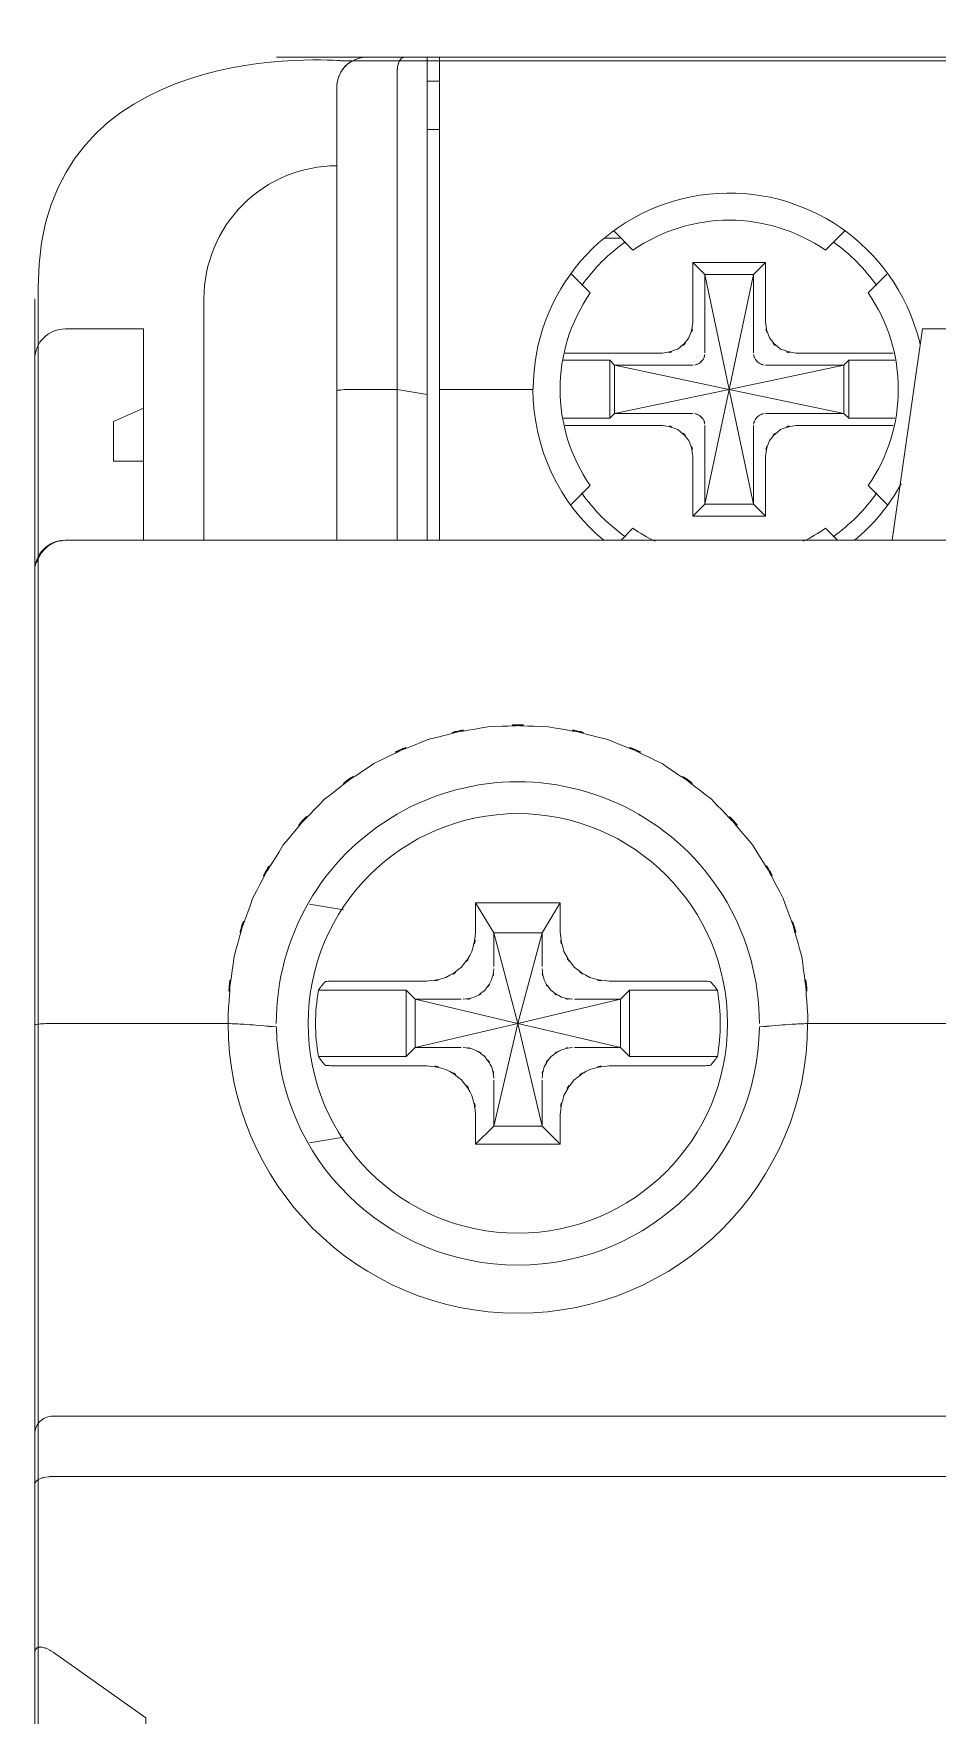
# Model space of a CAD drawing. Header units: millimetres. Extents: x 41 to 1635, y 11 to 1528.
# Drawn here: x 485.27 to 501.71, y 1168.5 to 1199.07 of the extents above; entities that cross this region are included whole.
import ezdxf

# ---------------------------------------------------------------- set-up
doc = ezdxf.new("R2010")
doc.units = ezdxf.units.MM
doc.header["$LTSCALE"] = 8
doc.layers.get('0').update_dxf_attribs({"linetype": 'CONTINUOUS'})
doc.layers.add('PDF_Geometry', color=7, linetype='CONTINUOUS')

# ---------------------------------------------------------------- blocks, each defined once
blk = doc.blocks.new('Contactor2')
at = {"layer": 'PDF_Geometry', "lineweight": 9}
for points in [[(-0.7104165833333127, 0), (-0.7317360694444233, 0), (-0.7104165833333127, 0), (-0.7015694444444307, 0)], [(-0.7885971111111303, -0.05683391666661919), (-0.7885971111111303, -0.0710415416667729)], [(-0.1563055277777607, -0.1136534027777998), (-0.7814583194444253, -0.1136534027777998)]]:
    blk.add_lwpolyline(points, close=True, dxfattribs=at)
for points in [[(-0.7175278055555623, -0.1136534027777998), (-0.7175278055555623, -0.07852766666667321), (-0.7175278055555623, -0.007111444444490189, -0.03582995796658492), (-0.7174443194444393, -0.005930583333338291, -0.3665141180626733), (-0.7104165833333127, 0, 0.4145561367772033), (-0.7175278055552212, -0.007111444444490189)], [(-0.7175278055555623, -0.02556950000007419, 0.4143182729971999), (-0.7487915833333432, -0.05683391666661919), (-0.7487915833333432, -0.1136534027777998)], [(-0.5802360138889071, -0.06761169444439474, 0.03130127015338676), (-0.5811110555554819, -0.06443109722226836, 0.8597844109109197), (-0.6713056466683724, -0.07809716377369114)], [(-0.5980555138888803, -0.04097240277781111), (-0.6025276111110998, -0.04543051388895947, 0.3121153481058799), (-0.647847069444424, -0.04543051388895947), (-0.6522916111111385, -0.04097240277781111)], [(-0.662319388888875, -0.05105591666665532), (-0.6578748472222173, -0.05548605555554786, 0.3135184023826593), (-0.6578748472222173, -0.1008054999999786), (-0.6623471527777838, -0.1052644583332949)], [(-0.588027736111087, -0.1052644583332949), (-0.5924860555555256, -0.1008054999999786, 0.3130550251050243), (-0.5924860555555256, -0.05548605555554786), (-0.5880554999999958, -0.05105591666665532)], [(-0.7629998472222042, -0.09502836111118995), (-0.7629998472222042, -0.08258395833331633), (-0.7629998472222042, -0.06394450000004781), (-0.7814583194444253, -0.06394450000004781, 0.4148495349784902), (-0.788597111111244, -0.0710415416667729)], [(-0.7885971111111303, -0.7885699861111561), (-0.7885971111111303, -0.3907225000000381), (-0.7885971111111303, -0.3752780555555546), (-0.7885971111111303, -0.3356526805555404), (-0.7885971111111303, -0.323958513888897), (-0.7885971111111303, -0.2277086111112112), (-0.7885971111111303, -0.1207784027778871), (-0.7885971111111303, -0.0710415416667729), (-0.7885971111111303, -0.1207784027778871, -0.4140847058902059), (-0.7814583194444253, -0.1136534027777998)], [(-0.6933888333333584, -0.0781529861111494), (-0.6713610694444583, -0.0781529861111494, 0.2235556548035967), (-0.6546249444443788, -0.1137229166665747)], [(-0.6506387916666654, -0.1136534027777998), (-0.647847069444424, -0.1108474861111972, 0.03848989623288127), (-0.6425971944444768, -0.1139034722223187)], [(-0.6077499444444356, -0.1139034722223187, 0.03689240043774011), (-0.6025276111110998, -0.1108474861111972), (-0.5997083472222471, -0.1136534027777998)], [(-0.6882777777777846, -0.2330280000001039), (-0.6990555694444538, -0.2330280000001039), (-0.7011943333333193, -0.2351387916667136), (-0.7218610972221882, -0.2351387916667136, -0.08408157926966431), (-0.7218610972221882, -0.2195282083333723), (-0.7011943333333193, -0.2195282083333723), (-0.7011943333333193, -0.2351387916667136)], [(-0.6615693888888927, -0.2216390000000956), (-0.6507638333333148, -0.2216390000000956), (-0.6486248472222087, -0.2195282083333723), (-0.62795829166663, -0.2195282083333723, -0.08408157926540837), (-0.6279582916666868, -0.2351387916667136), (-0.6486248472222087, -0.2351387916667136)], [(-0.7885971111111303, -0.2277086111112112), (-0.7885971111116987, -0.323958513888897, -0.4144878227867246), (-0.7843055694444274, -0.3196809583333788), (-0.1534582777777587, -0.3196809583331515, -0.4152934030877152), (-0.1492082777777455, -0.323958513888897), (-0.1492082777777455, -0.2277086111112112), (-0.1492082777777455, -0.323958513888897), (-0.1492082777777455, -0.3356526805555404)], [(-0.7843055694444274, -0.2273339166666801), (-0.7431110833333037, -0.2273339166666801, 0.002459913228824232), (-0.7394305277777562, -0.227528055555581)], [(-0.6104166250000276, -0.227528055555581, 0.002737048046708027), (-0.6067083194444649, -0.2273339166666801), (-0.5370970833333217, -0.2273339166666801, 0.002612007494189886), (-0.5334165416666679, -0.227528055555581)]]:
    blk.add_lwpolyline(points, format="xyb", dxfattribs=at)
for points in [[(-0.7015694444444307, 0), (-0.6962360833333037, 0), (-0.6962360833333037, -0.07937537500004055), (-0.6962360833333037, -0.1136534027777998)], [(-0.2415555277777912, 0), (-0.2444027777777933, 0), (-0.6933888333333584, 0), (-0.6962360833333037, 0)], [(-0.6933888333333584, -0.1136534027777998), (-0.6933888333333584, -0.0781529861111494), (-0.6933888333333584, -0.00352818055557691), (-0.6933888333333584, 0)], [(-0.6962360833333037, -0.07937537500004055), (-0.7033333194444253, -0.0781529861111494), (-0.7033333194444253, -0.00352818055557691)], [(-0.6962360833333037, -0.00566695833333597), (-0.6933888333333584, -0.00566695833333597)], [(-0.6962360833333037, -0.01704237500007366), (-0.6933888333333584, -0.01704237500007366)], [(-0.6545416527777661, -0.0426254305555176), (-0.6506387916666654, -0.0426254305555176)], [(-0.6194998472222437, -0.06958347222223438), (-0.6194998472222437, -0.05115340277779978), (-0.6251805555555734, -0.0781529861111494), (-0.6521805694444538, -0.07245891666661919), (-0.6337360833333037, -0.07245891666661919)], [(-0.6166528055555887, -0.06243050000000494), (-0.6166528055555887, -0.04830594444445069), (-0.6337083194444517, -0.04830594444445069), (-0.6337083194444517, -0.06243050000000494)], [(-0.6337083194444517, -0.04830594444445069), (-0.6308888333333584, -0.05115340277779978), (-0.6308888333333584, -0.06958347222223438)], [(-0.6308888333333584, -0.08668094444442431), (-0.6308888333333584, -0.1051534027778871), (-0.6251805555555734, -0.0781529861111494), (-0.6308888333333584, -0.05115340277779978), (-0.6194998472222437, -0.05115340277779978), (-0.6166528055555887, -0.04830594444445069)], [(-0.5868333194444517, -0.1136534027777998), (-0.5797220833333654, -0.06394450000004781), (-0.5640833055555845, -0.06394450000004781), (-0.5569860694444628, -0.1136534027777998)], [(-0.6619027500000243, -0.06961144444449019), (-0.6408610833333341, -0.06961144444449019)], [(-0.6094860555555783, -0.06961144444449019), (-0.588472152777797, -0.06961144444449019)], [(-0.6533054722222573, -0.07131958333343391), (-0.6641805416666671, -0.07131958333343391)], [(-0.6533054722222573, -0.08495840277782918), (-0.6533054722222573, -0.07131958333343391), (-0.6521805694444538, -0.07245891666661919), (-0.6521805694444538, -0.0838334861111889), (-0.6337360833333037, -0.0838334861111889)], [(-0.6337083194444517, -0.1079728888889804), (-0.6308888333333584, -0.1051534027778871), (-0.6194998472222437, -0.1051534027778871), (-0.6251805555555734, -0.0781529861111494), (-0.5981943333333106, -0.07245891666661919), (-0.5981943333333106, -0.0838334861111889), (-0.5970554305555424, -0.08495840277782918), (-0.5970554305555424, -0.07131958333343391)], [(-0.5861943611110974, -0.07131958333343391), (-0.5970554305555424, -0.07131958333343391), (-0.5981943333333106, -0.07245891666661919), (-0.6166250416666799, -0.07245891666661919)], [(-0.7033333194444253, -0.1136534027777998), (-0.7033333194444253, -0.0781529861111494), (-0.7132915972222236, -0.0781529861111494)], [(-0.6166250416666799, -0.0838334861111889), (-0.5981943333333106, -0.0838334861111889), (-0.6251805555555734, -0.0781529861111494), (-0.6521805694444538, -0.0838334861111889), (-0.6533054722222573, -0.08495840277782918), (-0.6641805416666671, -0.08495840277782918)], [(-0.7629998472222042, -0.08258395833331633), (-0.7700970972222194, -0.08569505555556134), (-0.7700970972222194, -0.09502836111118995), (-0.7629998472222042, -0.09502836111118995), (-0.7629998472222042, -0.1136534027777998)], [(-0.6408610833333341, -0.08665297222228219), (-0.6619027500000243, -0.08665297222228219)], [(-0.6194998472222437, -0.08668094444442431), (-0.6194998472222437, -0.1051534027778871), (-0.6166528055555887, -0.1079728888889804)], [(-0.588472152777797, -0.08665297222228219), (-0.6094860555555783, -0.08665297222228219)], [(-0.5861943611110974, -0.08495840277782918), (-0.5970554305555424, -0.08495840277782918)], [(-0.6337083194444517, -0.09384750000003805), (-0.6337083194444517, -0.1079728888889804), (-0.6166528055555887, -0.1079728888889804), (-0.6166528055555887, -0.09384750000003805)], [(-0.7239583333333144, -0.1992645277778138), (-0.7159165277777788, -0.2006115416667171)], [(-0.6848610694444233, -0.2058893888888633), (-0.6848610694444233, -0.1989169722222641), (-0.6649720972222326, -0.1989169722222641), (-0.6649720972222326, -0.2058893888888633)], [(-0.6848610694444233, -0.1989169722222641), (-0.6806110833333037, -0.2060284166666406), (-0.6692220833333522, -0.2060284166666406), (-0.6649720972222326, -0.1989169722222641)], [(-0.6692220833333522, -0.2139723055555578), (-0.6692220833333522, -0.2060284166666406), (-0.6749305694444274, -0.2273339166666801), (-0.6806110833333037, -0.2060284166666406), (-0.6806110833333037, -0.2139723055555578)], [(-0.7188750416666494, -0.2173894305556132), (-0.6963333472222075, -0.2173894305556132)], [(-0.6534722638888866, -0.2173894305556132), (-0.6309583472222471, -0.2173894305556132)], [(-0.6882777777777846, -0.2216390000000956), (-0.6990555694444538, -0.2216390000000956), (-0.6749305694444274, -0.2273339166666801), (-0.6990555694444538, -0.2330280000001039), (-0.6990555694444538, -0.2216390000000956), (-0.7011943333333193, -0.2195282083333723)], [(-0.6615693888888927, -0.2330280000001039), (-0.6507638333333148, -0.2330280000001039), (-0.6749305694444274, -0.2273339166666801), (-0.6806110833333037, -0.2514860416666806), (-0.6692220833333522, -0.2514860416666806), (-0.6749305694444274, -0.2273339166666801), (-0.6507638333333148, -0.2216390000000956), (-0.6507638333333148, -0.2330280000001039), (-0.6486248472222087, -0.2351387916667136), (-0.6486248472222087, -0.2195282083333723)], [(-0.6963333472222075, -0.2372784166666406), (-0.7188750416666494, -0.2372784166666406)], [(-0.6309583472222471, -0.2372784166666406), (-0.6534722638888866, -0.2372784166666406)], [(-0.6806110833333037, -0.2407082500000115), (-0.6806110833333037, -0.2514860416666806), (-0.6848610694444233, -0.2557500277778217)], [(-0.6692220833333522, -0.2407082500000115), (-0.6692220833333522, -0.2514860416666806), (-0.6649720972222326, -0.2557500277778217)], [(-0.6649720972222326, -0.2487504861111347), (-0.6649720972222326, -0.2557500277778217), (-0.6848610694444233, -0.2557500277778217), (-0.6848610694444233, -0.2487504861111347)], [(-0.7159165277777788, -0.2540554583333687), (-0.7239583333333144, -0.2553889027777814)], [(-0.7885971111111303, -0.3752780555555546), (-0.7885971111111303, -0.3356526805555404)], [(-0.1534582777777587, -0.3338894444444804), (-0.7843055694444274, -0.3338894444444804)], [(-0.7843055694444274, -0.3752780555555546), (-0.7624583749999942, -0.3907225000000381), (-0.7624583749999942, -0.4461390277778037), (-0.7652916388888684, -0.4461390277778037), (-0.7652916388888684, -0.4546669861110786), (-0.7624583749999942, -0.4546669861110786), (-0.7601528194444427, -0.4546669861110786)]]:
    blk.add_lwpolyline(points, dxfattribs=at)
at = {"layer": 'PDF_Geometry', "lineweight": 20}
blk.add_lwpolyline([(-0.7878055555555648, -0.05408393055563465), (-0.7878055555555648, -1.124111611111175)], dxfattribs=at)
at = {"layer": 'PDF_Geometry', "lineweight": 9}
blk.add_circle((-0.6749349553221009, -0.2273291140835454), 0.04935173333356434, dxfattribs=at)
for centre, radius, start, end in [((-0.6250886815393528, -0.07825252506188463), 0.04256397714980542, 125.2016425430891, 144.8775097415038), ((-0.6252718706539326, -0.0782515033688469), 0.04256293219368038, 35.12179819711968, 54.79796554195027), ((-0.6247280428896147, -0.0776796895120242), 0.04306626602677733, 215.2383978126321, 234.6825272219897), ((-0.6256324982680326, -0.07768072904002565), 0.04306520072894845, 305.317864669255, 324.7622942724683), ((-0.6254187159027538, -0.07791546987550646), 0.0465017034248373, 309.6439190082562, 331.0995019991241), ((-0.6749307040400936, -0.2273338429289424), 0.05684738459569769, 359.9999256806365, 180.009056775243), ((-0.6749186764729984, -0.2273220236952511), 0.06819240789742403, 180.0099925650672, 359.9826425819306), ((-0.6749068969004384, -0.2273377188282666), 0.05683542578223311, 180.8499327034319, 359.137012314536)]:
    blk.add_arc(centre, radius, start, end, dxfattribs=at)
at = {"layer": 'PDF_Geometry', "lineweight": 20}
for points in [[(-0.7166249999999081, -0.0008477222222609271), (-0.7166249999999081, -0.0008477222222609271), (-0.7878055555555648, 0.005527069444497101), (-0.7878055555555648, -0.05408393055563465)], [(-0.2143054583333424, -0.0008477222222609271), (-0.2808611111111077, -0.0008477222222609271), (-0.7166249999999081, -0.0008477222222609271), (-0.7166249999999081, -0.0008477222222609271)]]:
    blk.add_open_spline(points, degree=3, dxfattribs=at)
at = {"layer": 'PDF_Geometry', "lineweight": 9}
for points in [[(-0.7022777083333267, -0.0002780555555546016), (-0.7032220555555568, -0.001361430555562038), (-0.7020693888888445, 0.0001661388887441717), (-0.7028331805555581, -0.001041847222268188)], [(-0.7015694444444307, 0), (-0.7026528194444381, -0.0003060277776967268), (-0.701236083333356, 0.0002356527777465089), (-0.7022777083333267, -0.0002780555555546016)], [(-0.7028331805555581, -0.001041847222268188), (-0.7034583611110747, -0.002736416666721198), (-0.7027361111111077, -0.0004450555557014013), (-0.7032220555555568, -0.002194736111050588)], [(-0.7032220555555568, -0.002194736111050588), (-0.7034305972222228, -0.004180916666655321), (-0.7032082916666695, -0.001528430555481464), (-0.7033333194443685, -0.00352818055557691)], [(-0.6346526666667387, -0.06606972222220975), (-0.6328332638888696, -0.06073676388905369), (-0.6347359583334082, -0.0679728194445488), (-0.6337083194445086, -0.06243050000011863)], [(-0.6166528055556455, -0.06243050000011863), (-0.6156387361111229, -0.06795841666667002), (-0.6175416249999444, -0.06073676388905369), (-0.6157222361110826, -0.06605615277771903)], [(-0.6372638333333498, -0.06866709722226005), (-0.6330555833333165, -0.0650694166665744), (-0.6382776944443549, -0.07027775000005931), (-0.6346526666667387, -0.06606972222220975)], [(-0.6157222361110826, -0.06605615277771903), (-0.6120972083333527, -0.07027775000005931), (-0.6173193194443911, -0.06505584722231106), (-0.6131110694444715, -0.06866709722226005)], [(-0.6619027499999675, -0.06961144444449019), (-0.6625137361111229, -0.06961144444449019), (-0.6631389166667532, -0.06959788888889307), (-0.6637776666666468, -0.06965298611112303)], [(-0.6408610833333341, -0.06961144444449019), (-0.6353611388889249, -0.06859758333348509), (-0.64259719444442, -0.07048629166661158), (-0.6372638333333498, -0.06866709722226005)], [(-0.6322082916666432, -0.07200029166665445), (-0.630833305555484, -0.07073636111113046), (-0.6326109583333164, -0.07251401388884915), (-0.6313194722222306, -0.07109748611105715)], [(-0.6313194722222306, -0.07109748611105715), (-0.6305554722222269, -0.06938934722211343), (-0.6314582777778242, -0.07172224999999344), (-0.6309028194444863, -0.06993104166667763)], [(-0.6194720833333349, -0.06993104166667763), (-0.6189166111111035, -0.07172224999999344), (-0.6197916666666288, -0.06938934722211343), (-0.6190276666667387, -0.07109748611105715)], [(-0.6190276666667387, -0.07109748611105715), (-0.6177499583333201, -0.07251401388884915), (-0.6195555833334083, -0.07073636111113046), (-0.6181666111111781, -0.07200029166665445)], [(-0.6131110694444715, -0.06866709722226005), (-0.6077639305555067, -0.07048629166661158), (-0.6150137638888964, -0.06859758333348509), (-0.6094860555555215, -0.06961144444449019)], [(-0.5865972361110607, -0.06965298611112303), (-0.5872082222222161, -0.06959788888889307), (-0.5878471805555137, -0.06961144444449019), (-0.5884721527778538, -0.06961144444449019)], [(-0.6333749583333201, -0.07244450000007419), (-0.6316110833332687, -0.07188924999991286), (-0.633944402777729, -0.07276408333336803), (-0.6322082916666432, -0.07200029166665445)], [(-0.6181666111111781, -0.07200029166665445), (-0.6164304999999786, -0.07276408333336803), (-0.618750041666658, -0.07188924999991286), (-0.6169721805555355, -0.07244450000007419)], [(-0.7175278055555054, -0.07852766666655953), (-0.7171389305555067, -0.07825047222218018), (-0.7177916666665851, -0.07852766666655953), (-0.7172082222222116, -0.07837508333341248)], [(-0.7172082222222116, -0.07837508333341248), (-0.7157639444444612, -0.07819451388877496), (-0.717611097222175, -0.07844459722218744), (-0.7162916388889471, -0.0782640277777773)], [(-0.7162916388889471, -0.0782640277777773), (-0.7142361527777439, -0.07811144444440288), (-0.7170138888888005, -0.0782640277777773), (-0.7149026666667169, -0.07818095833340521)], [(-0.7149026666667169, -0.07818095833340521), (-0.7124443055555503, -0.078125), (-0.7157082083333535, -0.07818095833340521), (-0.7132915972222236, -0.07815298611103572)], [(-0.6637776666666468, -0.08663941666668507), (-0.6631389166667532, -0.0866665416667729), (-0.6625137361111229, -0.08665297222228219), (-0.6619027499999675, -0.08665297222228219)], [(-0.6372638333333498, -0.08762529166665445), (-0.64259719444442, -0.08579169444442414), (-0.6353611388889249, -0.0877083750001475), (-0.6408610833333341, -0.08665297222228219)], [(-0.6346526666667387, -0.09022268055559834), (-0.6382776944443549, -0.08601380555546712), (-0.6330555833333165, -0.09125011111109416), (-0.6372638333333498, -0.08762529166665445)], [(-0.6322082916666432, -0.08429209722226005), (-0.633944402777729, -0.08352831944444006), (-0.6316110833332687, -0.08441670833326498), (-0.6333749583333201, -0.08384790277773391)], [(-0.6313194722222306, -0.08519491666675094), (-0.6326109583333164, -0.08376397222218657), (-0.630833305555484, -0.08556959722227475), (-0.6322082916666432, -0.08429209722226005)], [(-0.6309028194444863, -0.08634780555553334), (-0.6314582777778242, -0.08458370833341178), (-0.6305554722222269, -0.08690305555546729), (-0.6313194722222306, -0.08519491666675094)], [(-0.6190276666667387, -0.08519491666675094), (-0.6197916666666288, -0.08690305555546729), (-0.6189166111111035, -0.08458370833341178), (-0.6194720833333349, -0.08634780555553334)], [(-0.6181666111111781, -0.08429209722226005), (-0.6195555833334083, -0.08556959722227475), (-0.6177499583333201, -0.08376397222218657), (-0.6190276666667387, -0.08519491666675094)], [(-0.6169721805555355, -0.08384790277773391), (-0.618750041666658, -0.08441670833326498), (-0.6164304999999786, -0.08352831944444006), (-0.6181666111111781, -0.08429209722226005)], [(-0.6131110694444715, -0.08762529166665445), (-0.6173193194443911, -0.09125011111109416), (-0.6120832222221679, -0.08601380555546712), (-0.6157222361110826, -0.09022268055559834)], [(-0.6094860555555215, -0.08665297222228219), (-0.6149859999999308, -0.08769480555565679), (-0.6077639305555067, -0.08580611111119651), (-0.6131110694444715, -0.08762529166665445)], [(-0.5884721527778538, -0.08665297222228219), (-0.5878471805555137, -0.08665297222228219), (-0.5872082222222161, -0.0866665416667729), (-0.5865972361110607, -0.08663941666668507)], [(-0.6337083194445086, -0.09384750000003805), (-0.6347359583334082, -0.08833398611113807), (-0.6328332638888696, -0.09555562500008818), (-0.6346526666667387, -0.09022268055559834)], [(-0.6157222361110826, -0.09022268055559834), (-0.6175416249999444, -0.09555562500008818), (-0.6156387361111229, -0.08831956944459307), (-0.6166528055556455, -0.09384750000003805)], [(-0.785583277777846, -0.1150979027777339), (-0.7880554166666798, -0.117513874999986), (-0.7848750138888363, -0.1141391388889588), (-0.7871528194444863, -0.1167780694445355)], [(-0.7836110833333123, -0.1140280833333236), (-0.7866388888888878, -0.1155141250001179), (-0.7826805138889767, -0.1133473750001031), (-0.785583277777846, -0.1150979027777339)], [(-0.7814583194443685, -0.1136534027777998), (-0.7846944583333197, -0.1140560694443593), (-0.7804166944443978, -0.1133338194445059), (-0.7836110833333123, -0.1140280833333236)], [(-0.7871528194444863, -0.1167780694445355), (-0.7888749444445011, -0.1199722361111526), (-0.7868054722222269, -0.1156395833334045), (-0.7881944444444571, -0.1189583750001475)], [(-0.6958749583333201, -0.1604588888890248), (-0.7155693888888663, -0.1685002777778664), (-0.6896527638888301, -0.157028208333486), (-0.7088472500000762, -0.1662089166666192)], [(-0.6820138333333716, -0.1575419166665597), (-0.7029444305554762, -0.1613193194443738), (-0.6752221805555791, -0.1554726527779167), (-0.6958749583333201, -0.1604588888890248)], [(-0.6678055694444538, -0.15752836111119), (-0.6891248472221605, -0.1569171527778508), (-0.6607220972222194, -0.156902749999972), (-0.6820138333333716, -0.1575419166665597)], [(-0.6539582083333926, -0.1604588888890248), (-0.6746249722222046, -0.1554726527779167), (-0.6468887361111229, -0.1613193194443738), (-0.6678055694444538, -0.15752836111119)], [(-0.6409999027777076, -0.1662089166666192), (-0.6601804027777689, -0.157028208333486), (-0.6342637777778464, -0.1685002777778664), (-0.6539582083333926, -0.1604588888890248)], [(-0.7088472500000762, -0.1662089166666192), (-0.7266110277777216, -0.1782641944444094), (-0.703416611111038, -0.1614998750001178), (-0.7204443611111628, -0.1745834444445791)], [(-0.6293888055555499, -0.1745834444445791), (-0.6464305416667457, -0.1614998750001178), (-0.6232361250000622, -0.1782641944444094), (-0.6409999027777076, -0.1662089166666192)], [(-0.7204443611111628, -0.1745834444445791), (-0.7354721527777883, -0.1902923611110054), (-0.7160555555554993, -0.1687783194445274), (-0.7301387777778245, -0.1853476666667575)], [(-0.6196804027778171, -0.1853476666667575), (-0.6337638472222125, -0.168763902777755), (-0.6143610138889244, -0.190277958333354), (-0.6293888055555499, -0.1745834444445791)], [(-0.7301387777778245, -0.1853476666667575), (-0.7415137777778682, -0.203903208333486), (-0.7270971944443545, -0.1787363749999713), (-0.7373332916666868, -0.1979166666667425)], [(-0.6124583333333931, -0.1979166666667425), (-0.6227499583333156, -0.1787228055554806), (-0.6083193888888445, -0.203903208333486), (-0.6196804027778171, -0.1853476666667575)], [(-0.7373332916666868, -0.1979166666667425), (-0.7444443194443693, -0.2181667777776966), (-0.7357777500000111, -0.1909306944444324), (-0.7416943472222783, -0.2115554861111377)], [(-0.6081250555555471, -0.2115419305555406), (-0.614041638888807, -0.1909171249999417), (-0.6053610833333778, -0.2181667777776966), (-0.6124583333333931, -0.1979166666667425)], [(-0.7416943472222783, -0.2115554861111377), (-0.7444027777777364, -0.2322082638888787), (-0.7415693055555721, -0.2045839166667065), (-0.7431110833332468, -0.2253613055554524)], [(-0.6857221388888775, -0.2103754722222675), (-0.6840833055556459, -0.2037226388888485), (-0.6857916527777661, -0.2126948055556568), (-0.6848610694444233, -0.2058893888888633)], [(-0.6649720972221758, -0.2058893888888633), (-0.664027736111052, -0.2126668333332873), (-0.6657360972222932, -0.2037226388888485), (-0.6640972500000544, -0.2103754722222675)], [(-0.6067083194444649, -0.2253613055554524), (-0.6082638611111406, -0.2045695000001615), (-0.6054166111110817, -0.2322082638888787), (-0.6081250555555471, -0.2115419305555406)], [(-0.6881665138888593, -0.2140833611110793), (-0.6841805694444929, -0.2087360000000444), (-0.6890833055555277, -0.2161534722222314), (-0.6857221388888775, -0.2103754722222675)], [(-0.6640972500000544, -0.2103754722222675), (-0.660749861111185, -0.2161390555556864), (-0.665625041666658, -0.2087360000000444), (-0.6616666527778534, -0.2140833611110793)], [(-0.6918610416665842, -0.2165417222222459), (-0.6861110277777698, -0.213180555555482), (-0.6934861111111559, -0.2180421666666916), (-0.6881665138888593, -0.2140833611110793)], [(-0.6810972361110998, -0.2170978194444615), (-0.6801111388889467, -0.2132085277778515), (-0.6810972361110998, -0.2184448333332512), (-0.6805970972221758, -0.2144724583333755)], [(-0.6692360694444233, -0.2144724583333755), (-0.668722152777832, -0.218416861111109), (-0.6696944722222042, -0.2132229305555029), (-0.6687499166666839, -0.2170834027779165)], [(-0.6616666527778534, -0.2140833611110793), (-0.6563193055554848, -0.2180421666666916), (-0.6637221388888292, -0.2131669861112186), (-0.6579721250000148, -0.2165281527777552)], [(-0.7208750000000919, -0.2182227361111018), (-0.7200972222223072, -0.2172504027778359), (-0.721138847222278, -0.2185423194443956), (-0.7203610694444933, -0.2175835555556205)], [(-0.7198611388888594, -0.2174309722222461), (-0.720652680555645, -0.2175700000000234), (-0.7196528055554836, -0.2172919444444688), (-0.7203610694444933, -0.2175835555556205)], [(-0.7188750416665926, -0.2173894305556132), (-0.7203470833334222, -0.2174589444443882), (-0.7183611111111077, -0.2173478888889804), (-0.7198611388888594, -0.2174309722222461)], [(-0.6963333472222075, -0.2173894305556132), (-0.6895694722221606, -0.2164586388889802), (-0.6985276527777842, -0.2181667777776966), (-0.6918610416665842, -0.2165417222222459)], [(-0.6827220972221539, -0.2195561805556281), (-0.6800554027778389, -0.2160144444444541), (-0.6833193055555284, -0.2209031944444177), (-0.6810972361110998, -0.2170978194444615)], [(-0.6687499166666839, -0.2170834027779165), (-0.6665138611111843, -0.2208887777778727), (-0.6697499999999081, -0.2160000277776817), (-0.667138833333297, -0.219528208333486)], [(-0.6579721250000148, -0.2165281527777552), (-0.6513055138888149, -0.2181667777776966), (-0.6602639027777286, -0.2164586388889802), (-0.6534722638888297, -0.2173894305556132)], [(-0.6299582638888523, -0.2174309722222461), (-0.6314722638888952, -0.2173478888889804), (-0.6294720972222194, -0.2174589444443882), (-0.6309583472221902, -0.2173894305556132)], [(-0.6294443333332538, -0.2175835555556205), (-0.6301665833333345, -0.2172919444444688), (-0.6291667083334005, -0.2175700000000234), (-0.6299582638888523, -0.2174309722222461)], [(-0.6294443333332538, -0.2175835555556205), (-0.6286805416666539, -0.2185423194443956), (-0.6297221666667383, -0.2172504027778359), (-0.6289443888889537, -0.2182227361111018)], [(-0.7218610972221313, -0.219528208333486), (-0.721138847222278, -0.2185423194443956), (-0.7221389305556158, -0.2198477916667798), (-0.7213749305554984, -0.2188610555556352)], [(-0.7213749305554984, -0.2188610555556352), (-0.7206389027777504, -0.2178895833333172), (-0.7216527777777628, -0.219180638888929), (-0.7208750000000919, -0.2182227361111018)], [(-0.6877638472222998, -0.2216390000000956), (-0.6838054583332678, -0.2211388611110578), (-0.6890277916667173, -0.2221111805556575), (-0.6851666805555396, -0.2211812361110788)], [(-0.6851666805555396, -0.2211812361110788), (-0.6813610972222932, -0.2189449861111825), (-0.6862500555555471, -0.2221806944444324), (-0.6827220972221539, -0.2195561805556281)], [(-0.667138833333297, -0.219528208333486), (-0.6635971111111303, -0.2221806944444324), (-0.6684860694443842, -0.2189034444445497), (-0.664680486111024, -0.2211532638889366)], [(-0.664680486111024, -0.2211532638889366), (-0.6607776249999233, -0.2221111805556575), (-0.6660277083333312, -0.2211388611110578), (-0.6620555416667457, -0.2216390000000956)], [(-0.6289443888889537, -0.2182227361111018), (-0.6281804027777298, -0.219180638888929), (-0.6291944722221388, -0.2178895833333172), (-0.6284444583333197, -0.2188610555556352)], [(-0.6284444583333197, -0.2188610555556352), (-0.627680458333316, -0.2198477916667798), (-0.6286805416666539, -0.2185423194443956), (-0.6279582916666868, -0.219528208333486)], [(-0.7431110833332468, -0.2253613055554524), (-0.7431110833332468, -0.2268473333333532), (-0.7431110833332468, -0.2248611527777484), (-0.7431110833332468, -0.2263471944445428)], [(-0.6067083194444649, -0.2263471944445428), (-0.6067083194444649, -0.2248611527777484), (-0.6067083194444649, -0.2268473333333532), (-0.6067083194444649, -0.2253613055554524)], [(-0.7885971111111303, -0.2277086111112112), (-0.7881666805554914, -0.2274170000000595), (-0.7888471805555355, -0.2277086111112112), (-0.788249972222161, -0.2275560277778368)], [(-0.788249972222161, -0.2275560277778368), (-0.7868054722222269, -0.2273754583334266), (-0.7886526250000543, -0.2276255416666118), (-0.7873193888889318, -0.2274449722222016)], [(-0.7873193888889318, -0.2274449722222016), (-0.7852916666666943, -0.2272915416667729), (-0.7880554166666798, -0.2274585416666923), (-0.7859721666667383, -0.2273610555555479)], [(-0.7859721666667383, -0.2273610555555479), (-0.7835000277777908, -0.2273059444444243), (-0.786749944444523, -0.2273610555555479), (-0.7843055694444274, -0.2273339166667938)], [(-0.7431110833332468, -0.2263471944445428), (-0.7430833194445086, -0.227819666666619), (-0.7431248611111414, -0.2258478888888931), (-0.7430833194445086, -0.2273339166667938)], [(-0.7356389305556377, -0.2278332222222161), (-0.7413194444444571, -0.2273339166667938), (-0.7337500277777735, -0.2279722499999934), (-0.7394305277776994, -0.2275280555554673)], [(-0.7317360694444233, -0.22815280555551), (-0.7375693888888009, -0.2276526666666996), (-0.7297916388889689, -0.2283198055556568), (-0.7356389305556377, -0.2278332222222161)], [(-0.6141944444444789, -0.2278332222222161), (-0.6200277500000766, -0.2283198055556568), (-0.6122500138889109, -0.2276526666666996), (-0.6180833194445086, -0.22815280555551)], [(-0.6104166250000844, -0.2275280555554673), (-0.6160833611111229, -0.2279722499999934), (-0.6084999444443611, -0.2273339166667938), (-0.6141944444444789, -0.2278332222222161)], [(-0.6067360694444233, -0.2273339166667938), (-0.6066805555554993, -0.2258478888888931), (-0.6067360694444233, -0.227819666666619), (-0.6067083194444649, -0.2263471944445428)], [(-0.6851389166666877, -0.2335001666667722), (-0.689041555555491, -0.2325278472221726), (-0.6837777083334231, -0.2335281388889143), (-0.6877638472222998, -0.2330144305556132)], [(-0.6826943333334157, -0.2351252361111165), (-0.6862220694443977, -0.2324863055555397), (-0.6813333333333276, -0.2357500000000528), (-0.6851389166666877, -0.2335001666667722)], [(-0.6646527222222858, -0.2335001666667722), (-0.6684583055556459, -0.235736430555562), (-0.6635693472222783, -0.2324863055555397), (-0.6670970972221539, -0.2351252361111165)], [(-0.6620555416667457, -0.2330144305556132), (-0.6659999444444793, -0.2335281388889143), (-0.6608055972222928, -0.2325422500000514), (-0.6646527222222858, -0.2335001666667722)], [(-0.7213749305554984, -0.2357923750000737), (-0.7221389305556158, -0.2348200555557014), (-0.721138847222278, -0.2361255277778582), (-0.7218610972221313, -0.2351387916667136)], [(-0.7208750000000919, -0.2364451111111521), (-0.7216527777777628, -0.2354727916667798), (-0.7206389027777504, -0.2367782638889366), (-0.7213749305554984, -0.2357923750000737)], [(-0.7203610694444933, -0.2370978472222305), (-0.721138847222278, -0.2361255277778582), (-0.7200972222223072, -0.2374030277778729), (-0.7208750000000919, -0.2364451111111521)], [(-0.7203610694444933, -0.2370978472222305), (-0.7196528055554836, -0.2373750555555034), (-0.720652680555645, -0.2371114166667212), (-0.7198611388888594, -0.237222472222129)], [(-0.7198611388888594, -0.237222472222129), (-0.7183611111111077, -0.2373199583335008), (-0.7203470833334222, -0.2372089027778657), (-0.7188750416665926, -0.2372784166666406)], [(-0.6918610416665842, -0.2381252777777263), (-0.6985276527777842, -0.2364866527777849), (-0.6895554861110895, -0.2382083472223258), (-0.6963333472222075, -0.2372784166666406)], [(-0.6881665138888593, -0.2405836388888929), (-0.6934861111111559, -0.2366112638887898), (-0.6861110277777698, -0.2415000138889809), (-0.6918610416665842, -0.2381252777777263)], [(-0.6810694722222479, -0.2375835972222831), (-0.6832915416666765, -0.2337917777776966), (-0.6800554027778389, -0.2386669583333969), (-0.6826943333334157, -0.2351252361111165)], [(-0.6805970972221758, -0.2401809722223334), (-0.6810972361110998, -0.236236583333266), (-0.6801111388889467, -0.2414449166667509), (-0.6810694722222479, -0.2375835972222831)], [(-0.6670970972221539, -0.2351252361111165), (-0.6697499999999081, -0.2386389861112548), (-0.6664998749999995, -0.2337782222223268), (-0.668722152777832, -0.23755561111102)], [(-0.668722152777832, -0.23755561111102), (-0.6696944722222042, -0.2414584722223481), (-0.668722152777832, -0.236222166666721), (-0.6692360694444233, -0.2401809722223334)], [(-0.6579721250000148, -0.2381252777777263), (-0.6637221388888292, -0.2414864444444902), (-0.6563193055554848, -0.2366112638887898), (-0.6616666527778534, -0.2405836388888929)], [(-0.6534722638888297, -0.2372784166666406), (-0.6602639027777286, -0.2382083472223258), (-0.6513055138888149, -0.2364866527777849), (-0.6579721250000148, -0.2381252777777263)], [(-0.6309583472221902, -0.2372784166666406), (-0.6294720972222194, -0.2372089027778657), (-0.6314722638888952, -0.2373199583335008), (-0.6299582638888523, -0.237222472222129)], [(-0.6299582638888523, -0.237222472222129), (-0.6291667083334005, -0.2371114166667212), (-0.6301665833333345, -0.2373750555555034), (-0.6294443333332538, -0.2370978472222305)], [(-0.6289443888889537, -0.2364451111111521), (-0.6297221666667383, -0.2374030277778729), (-0.6286805416666539, -0.2361255277778582), (-0.6294443333332538, -0.2370978472222305)], [(-0.6284444583333197, -0.2357923750000737), (-0.6291944722221388, -0.2367782638889366), (-0.6281804027777298, -0.2354727916667798), (-0.6289443888889537, -0.2364451111111521)], [(-0.6279582916666868, -0.2351387916667136), (-0.6286805416666539, -0.2361255277778582), (-0.627680458333316, -0.2348200555557014), (-0.6284444583333197, -0.2357923750000737)], [(-0.6857221388888775, -0.2442923749999864), (-0.6890833055555277, -0.2385279444445132), (-0.6841805694444929, -0.2459165833333827), (-0.6881665138888593, -0.2405836388888929)], [(-0.6616666527778534, -0.2405836388888929), (-0.665625041666658, -0.2459165833333827), (-0.660749861111185, -0.2385279444445132), (-0.6640972500000544, -0.2442779583334413)], [(-0.6848610694444233, -0.248750486111021), (-0.6857916527777661, -0.2419865972221942), (-0.6840833055556459, -0.2509443611111237), (-0.6857221388888775, -0.2442923749999864)], [(-0.6640972500000544, -0.2442779583334413), (-0.6657498611110668, -0.2509443611111237), (-0.664027736111052, -0.2419865972221942), (-0.6649720972221758, -0.248750486111021)], [(-0.7885971111111303, -0.3356526805555404), (-0.788249972222161, -0.3346388194445353), (-0.7888471805555355, -0.3359451388889738), (-0.7882777361111266, -0.3350279166666041)], [(-0.7882777361111266, -0.3350279166666041), (-0.7870000138888145, -0.3340700000001107), (-0.7887916527778316, -0.3352084722223481), (-0.7874026805556014, -0.3344446944445281)], [(-0.7874026805556014, -0.3344446944445281), (-0.7853471944443982, -0.3337783888889589), (-0.7880831805556454, -0.3345837083334118), (-0.7860139166666613, -0.3340420277777412)], [(-0.7860139166666613, -0.3340420277777412), (-0.7834722777778325, -0.3337639722221866), (-0.7868609999999308, -0.3340555833333383), (-0.7843055694444274, -0.3338894444445941)], [(-0.7883749999999736, -0.3745007083334713), (-0.788763888888866, -0.3756391805554813), (-0.7883472361111217, -0.3740971944444027), (-0.7885971111111303, -0.3752780555555546)], [(-0.7877777916665991, -0.374083624999912), (-0.788736125000014, -0.3746388888889669), (-0.7875417083333787, -0.3737640416666181), (-0.7883749999999736, -0.3745007083334713)], [(-0.7868609999999308, -0.3740700694445422), (-0.788249972222161, -0.3739861388889949), (-0.7863888194443689, -0.3739725833333978), (-0.7877777916665991, -0.374083624999912)], [(-0.7856388055555499, -0.3744862916666989), (-0.7874304444444533, -0.3737920138889876), (-0.7850138333333234, -0.3746388888889669), (-0.7868609999999308, -0.3740700694445422)], [(-0.7843055694444274, -0.3752780555555546), (-0.7862777638889611, -0.3740420972221727), (-0.7836248611110932, -0.3756256111112179), (-0.7856388055555499, -0.3744862916666989)]]:
    blk.add_open_spline(points, degree=3, dxfattribs=at)

msp = doc.modelspace()

# ---------------------------------------------------------------- block references
at = {"xscale": 77.2830491534508, "yscale": 77.2830491534508, "zscale": 77.2830491534508}
msp.add_blockref('Contactor2', (546.2407617185845, 1198.6465663714), dxfattribs=at)

doc.saveas('drawing.dxf')
